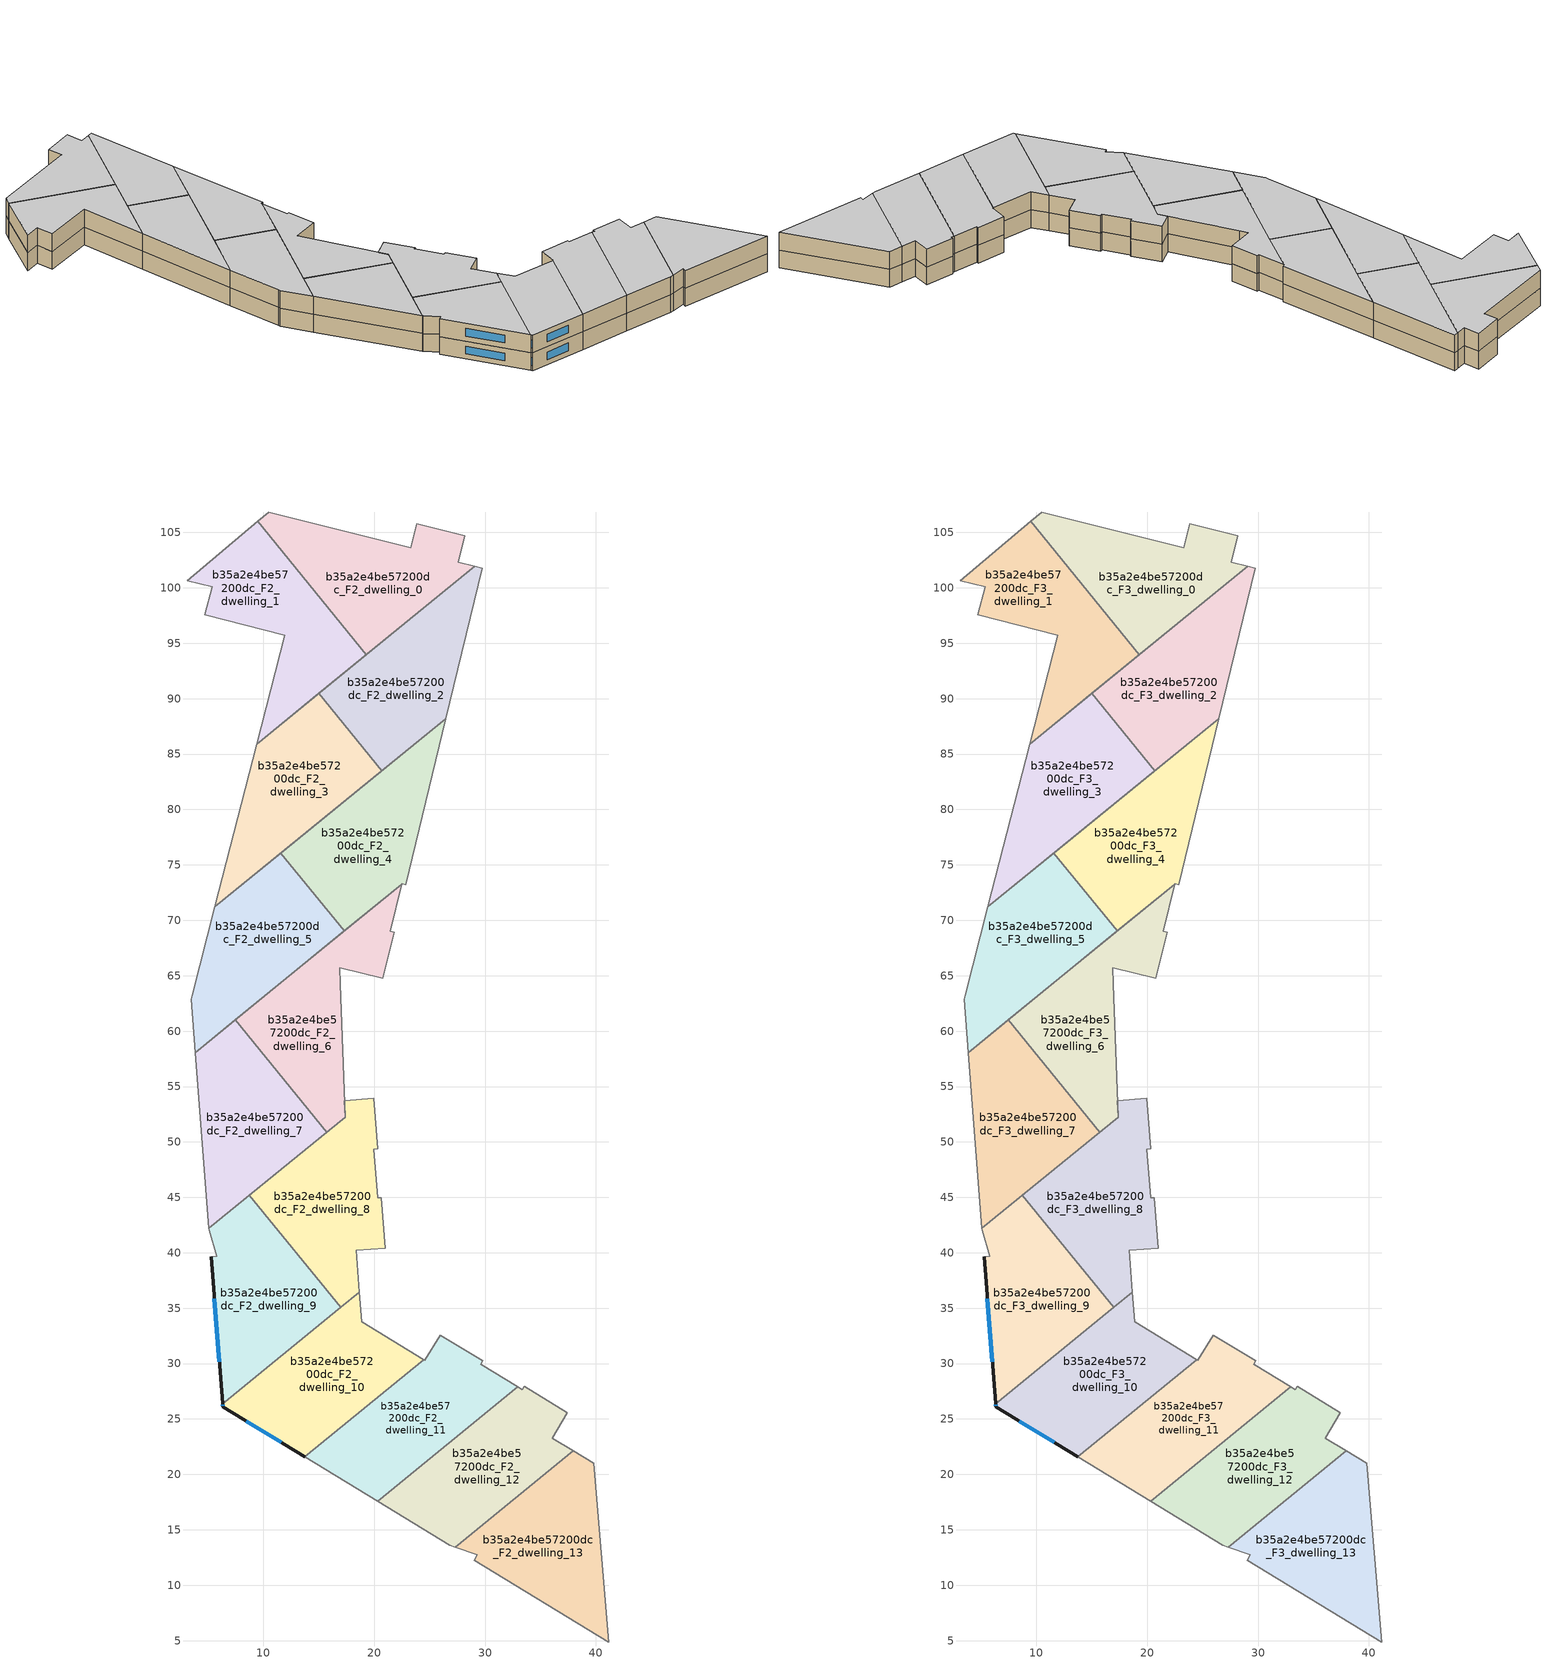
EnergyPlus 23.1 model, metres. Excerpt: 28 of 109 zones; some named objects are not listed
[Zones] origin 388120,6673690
b35a2e4be57200dc_F2_dwelling_0
 floor to b35a2e4be57200dc_F1_dwelling_0 (EU_floor_Construction): 28.17,104.71 27.59,102.3 29.08,101.94 19.3,93.97 9.49,106 10.48,106.84 23.3,103.63 23.82,105.77 z6
 wall adiabatic (EU_wall_Construction): 19.3,93.97 29.08,101.94 27.59,102.3 28.17,104.71 23.82,105.77 23.3,103.63 10.48,106.84 9.49,106 z6:9
 wall to b35a2e4be57200dc_F2_dwelling_1 (EU_wall_Construction): 9.49,106 19.3,93.97 z6:9
b35a2e4be57200dc_F2_dwelling_1
 floor to b35a2e4be57200dc_F1_dwelling_1 (EU_floor_Construction): 9.49,106 19.3,93.97 9.41,85.89 11.93,95.71 4.72,97.56 5.37,100.08 3.15,100.65 z6
 wall adiabatic (EU_wall_Construction): 9.49,106 3.15,100.65 5.37,100.08 4.72,97.56 11.93,95.71 9.41,85.89 19.3,93.97 z6:9
b35a2e4be57200dc_F2_dwelling_10
 floor to b35a2e4be57200dc_F1_dwelling_10 (EU_floor_Construction): 18.66,36.46 18.87,33.78 24.48,30.37 13.73,21.59 6.34,26.1 6.31,26.39 z6
 wall outside (EU_wall_Construction): 6.31,26.39 6.34,26.1 13.73,21.59 z6:9
 wall adiabatic (EU_wall_Construction): 24.48,30.37 18.87,33.78 18.66,36.46 z6:9
 wall to b35a2e4be57200dc_F2_dwelling_11 (EU_wall_Construction): 13.73,21.59 24.48,30.37 z6:9
 wall to b35a2e4be57200dc_F2_dwelling_9 (EU_wall_Construction): 16.99,35.09 6.31,26.39 z6:9
 wall to b35a2e4be57200dc_F2_dwelling_8 (EU_wall_Construction): 18.66,36.46 16.99,35.09 z6:9
 window (EU_Window_Construction): 8.45,24.81 11.62,22.88 / 6.32,26.3 6.33,26.18 z6.86:8.14
b35a2e4be57200dc_F2_dwelling_11
 floor to b35a2e4be57200dc_F1_dwelling_11 (EU_floor_Construction): 29.78,30.24 29.6,29.94 32.96,27.89 20.32,17.58 13.73,21.59 24.48,30.37 24.58,30.3 25.95,32.57 z6
 wall adiabatic (EU_wall_Construction): 32.96,27.89 29.6,29.94 29.78,30.24 25.95,32.57 24.58,30.3 24.48,30.37 / 13.73,21.59 20.32,17.58 z6:9
 wall to b35a2e4be57200dc_F2_dwelling_12 (EU_wall_Construction): 20.32,17.58 32.96,27.89 z6:9
b35a2e4be57200dc_F2_dwelling_12
 floor to b35a2e4be57200dc_F1_dwelling_12 (EU_floor_Construction): 37.43,25.55 36.06,23.28 37.97,22.12 27.32,13.44 26.82,13.61 20.32,17.58 32.96,27.89 33.36,27.64 33.54,27.94 z6
 wall adiabatic (EU_wall_Construction): 37.97,22.12 36.06,23.28 37.43,25.55 33.54,27.94 33.36,27.64 32.96,27.89 / 20.32,17.58 26.82,13.61 27.32,13.44 z6:9
 wall to b35a2e4be57200dc_F2_dwelling_13 (EU_wall_Construction): 27.32,13.44 37.97,22.12 z6:9
b35a2e4be57200dc_F2_dwelling_13
 floor to b35a2e4be57200dc_F1_dwelling_13 (EU_floor_Construction): 39.82,21.01 41.14,4.88 29.03,12.27 29.32,12.74 27.32,13.44 37.97,22.12 z6
 wall adiabatic (EU_wall_Construction): 27.32,13.44 29.32,12.74 29.03,12.27 41.14,4.88 39.82,21.01 37.97,22.12 z6:9
b35a2e4be57200dc_F2_dwelling_2
 floor to b35a2e4be57200dc_F1_dwelling_2 (EU_floor_Construction): 29.76,101.77 26.46,88.2 20.7,83.5 15.01,90.46 29.08,101.94 z6
 wall adiabatic (EU_wall_Construction): 20.7,83.5 26.46,88.2 29.76,101.77 29.08,101.94 15.01,90.46 z6:9
 wall to b35a2e4be57200dc_F2_dwelling_3 (EU_wall_Construction): 15.01,90.46 20.7,83.5 z6:9
b35a2e4be57200dc_F2_dwelling_3
 floor to b35a2e4be57200dc_F1_dwelling_3 (EU_floor_Construction): 15.01,90.46 20.7,83.5 5.62,71.2 9.41,85.89 z6
 wall adiabatic (EU_wall_Construction): 15.01,90.46 9.41,85.89 5.62,71.2 20.7,83.5 z6:9
b35a2e4be57200dc_F2_dwelling_4
 floor to b35a2e4be57200dc_F1_dwelling_4 (EU_floor_Construction): 26.46,88.2 22.83,73.21 22.51,73.29 22.49,73.29 22.48,73.26 17.29,69.03 11.57,76.05 z6
 wall adiabatic (EU_wall_Construction): 17.29,69.03 22.48,73.26 22.49,73.29 22.51,73.29 22.83,73.21 26.46,88.2 11.57,76.05 z6:9
 wall to b35a2e4be57200dc_F2_dwelling_5 (EU_wall_Construction): 11.57,76.05 17.29,69.03 z6:9
b35a2e4be57200dc_F2_dwelling_5
 floor to b35a2e4be57200dc_F1_dwelling_5 (EU_floor_Construction): 11.57,76.05 17.29,69.03 3.84,58.06 3.47,62.87 3.57,63.23 5.62,71.2 z6
 wall adiabatic (EU_wall_Construction): 11.57,76.05 5.62,71.2 3.57,63.23 3.47,62.87 3.84,58.06 17.29,69.03 z6:9
b35a2e4be57200dc_F2_dwelling_6
 floor to b35a2e4be57200dc_F1_dwelling_6 (EU_floor_Construction): 22.48,73.26 21.45,69.02 21.79,68.93 20.78,64.78 16.89,65.72 16.92,64.29 17.37,52.23 15.71,50.88 7.45,61 z6
 wall to b35a2e4be57200dc_F2_dwelling_7 (EU_wall_Construction): 7.45,61 15.71,50.88 z6:9
 wall adiabatic (EU_wall_Construction): 15.71,50.88 17.37,52.23 16.92,64.29 16.89,65.72 20.78,64.78 21.79,68.93 21.45,69.02 22.48,73.26 7.45,61 z6:9
b35a2e4be57200dc_F2_dwelling_7
 floor to b35a2e4be57200dc_F1_dwelling_7 (EU_floor_Construction): 7.45,61 15.71,50.88 5.08,42.21 3.84,58.06 z6
 wall adiabatic (EU_wall_Construction): 7.45,61 3.84,58.06 5.08,42.21 15.71,50.88 z6:9
b35a2e4be57200dc_F2_dwelling_8
 floor to b35a2e4be57200dc_F1_dwelling_8 (EU_floor_Construction): 19.95,53.93 20.31,49.37 19.96,49.34 20.3,44.95 20.65,44.98 21.01,40.42 18.37,40.21 18.66,36.46 16.99,35.09 8.74,45.2 17.37,52.23 17.31,53.73 z6
 wall to b35a2e4be57200dc_F2_dwelling_9 (EU_wall_Construction): 8.74,45.2 16.99,35.09 z6:9
 wall adiabatic (EU_wall_Construction): 18.66,36.46 18.37,40.21 21.01,40.42 20.65,44.98 20.3,44.95 19.96,49.34 20.31,49.37 19.95,53.93 17.31,53.73 17.37,52.23 8.74,45.2 z6:9
b35a2e4be57200dc_F2_dwelling_9
 floor to b35a2e4be57200dc_F1_dwelling_9 (EU_floor_Construction): 8.74,45.2 16.99,35.09 6.31,26.39 5.28,39.66 5.81,39.7 5.09,42.04 5.08,42.21 z6
 wall outside (EU_wall_Construction): 5.28,39.66 6.31,26.39 z6:9
 wall adiabatic (EU_wall_Construction): 8.74,45.2 5.08,42.21 5.09,42.04 5.81,39.7 5.28,39.66 z6:9
 window (EU_Window_Construction): 5.57,35.86 6.02,30.18 z6.86:8.14
b35a2e4be57200dc_F3_dwelling_0
 floor to b35a2e4be57200dc_F2_dwelling_0 (EU_floor_Construction): 28.17,104.71 27.59,102.3 29.08,101.94 19.3,93.97 9.49,106 10.48,106.84 23.3,103.63 23.82,105.77 z9
 wall adiabatic (EU_wall_Construction): 19.3,93.97 29.08,101.94 27.59,102.3 28.17,104.71 23.82,105.77 23.3,103.63 10.48,106.84 9.49,106 z9:12
 wall to b35a2e4be57200dc_F3_dwelling_1 (EU_wall_Construction): 9.49,106 19.3,93.97 z9:12
 ceiling to b35a2e4be57200dc_F4_dwelling_0 (EU_floor_Construction): 29.08,101.94 27.59,102.3 28.17,104.71 23.82,105.77 23.3,103.63 10.48,106.84 9.49,106 19.3,93.97 z12
b35a2e4be57200dc_F3_dwelling_1
 floor to b35a2e4be57200dc_F2_dwelling_1 (EU_floor_Construction): 9.49,106 19.3,93.97 9.41,85.89 11.93,95.71 4.72,97.56 5.37,100.08 3.15,100.65 z9
 wall adiabatic (EU_wall_Construction): 9.49,106 3.15,100.65 5.37,100.08 4.72,97.56 11.93,95.71 9.41,85.89 19.3,93.97 z9:12
 ceiling to b35a2e4be57200dc_F4_dwelling_1 (EU_floor_Construction): 19.3,93.97 9.49,106 3.15,100.65 5.37,100.08 4.72,97.56 11.93,95.71 9.41,85.89 z12
b35a2e4be57200dc_F3_dwelling_10
 floor to b35a2e4be57200dc_F2_dwelling_10 (EU_floor_Construction): 18.66,36.46 18.87,33.78 24.48,30.37 13.73,21.59 6.34,26.1 6.31,26.39 z9
 wall outside (EU_wall_Construction): 6.31,26.39 6.34,26.1 13.73,21.59 z9:12
 wall adiabatic (EU_wall_Construction): 24.48,30.37 18.87,33.78 18.66,36.46 z9:12
 wall to b35a2e4be57200dc_F3_dwelling_11 (EU_wall_Construction): 13.73,21.59 24.48,30.37 z9:12
 wall to b35a2e4be57200dc_F3_dwelling_9 (EU_wall_Construction): 16.99,35.09 6.31,26.39 z9:12
 wall to b35a2e4be57200dc_F3_dwelling_8 (EU_wall_Construction): 18.66,36.46 16.99,35.09 z9:12
 window (EU_Window_Construction): 8.45,24.81 11.62,22.88 / 6.32,26.3 6.33,26.18 z9.86:11.14
 ceiling to b35a2e4be57200dc_F4_dwelling_10 (EU_floor_Construction): 24.48,30.37 18.87,33.78 18.66,36.46 6.31,26.39 6.34,26.1 13.73,21.59 z12
b35a2e4be57200dc_F3_dwelling_11
 floor to b35a2e4be57200dc_F2_dwelling_11 (EU_floor_Construction): 29.78,30.24 29.6,29.94 32.96,27.89 20.32,17.58 13.73,21.59 24.48,30.37 24.58,30.3 25.95,32.57 z9
 wall adiabatic (EU_wall_Construction): 32.96,27.89 29.6,29.94 29.78,30.24 25.95,32.57 24.58,30.3 24.48,30.37 / 13.73,21.59 20.32,17.58 z9:12
 wall to b35a2e4be57200dc_F3_dwelling_12 (EU_wall_Construction): 20.32,17.58 32.96,27.89 z9:12
 ceiling to b35a2e4be57200dc_F4_dwelling_11 (EU_floor_Construction): 32.96,27.89 29.6,29.94 29.78,30.24 25.95,32.57 24.58,30.3 24.48,30.37 13.73,21.59 20.32,17.58 z12
b35a2e4be57200dc_F3_dwelling_12
 floor to b35a2e4be57200dc_F2_dwelling_12 (EU_floor_Construction): 37.43,25.55 36.06,23.28 37.97,22.12 27.32,13.44 26.82,13.61 20.32,17.58 32.96,27.89 33.36,27.64 33.54,27.94 z9
 wall adiabatic (EU_wall_Construction): 37.97,22.12 36.06,23.28 37.43,25.55 33.54,27.94 33.36,27.64 32.96,27.89 / 20.32,17.58 26.82,13.61 27.32,13.44 z9:12
 wall to b35a2e4be57200dc_F3_dwelling_13 (EU_wall_Construction): 27.32,13.44 37.97,22.12 z9:12
 ceiling to b35a2e4be57200dc_F4_dwelling_12 (EU_floor_Construction): 37.97,22.12 36.06,23.28 37.43,25.55 33.54,27.94 33.36,27.64 32.96,27.89 20.32,17.58 26.82,13.61 27.32,13.44 z12
b35a2e4be57200dc_F3_dwelling_13
 floor to b35a2e4be57200dc_F2_dwelling_13 (EU_floor_Construction): 39.82,21.01 41.14,4.88 29.03,12.27 29.32,12.74 27.32,13.44 37.97,22.12 z9
 wall adiabatic (EU_wall_Construction): 27.32,13.44 29.32,12.74 29.03,12.27 41.14,4.88 39.82,21.01 37.97,22.12 z9:12
 ceiling to b35a2e4be57200dc_F4_dwelling_13 (EU_floor_Construction): 41.14,4.88 39.82,21.01 37.97,22.12 27.32,13.44 29.32,12.74 29.03,12.27 z12
b35a2e4be57200dc_F3_dwelling_2
 floor to b35a2e4be57200dc_F2_dwelling_2 (EU_floor_Construction): 29.76,101.77 26.46,88.2 20.7,83.5 15.01,90.46 29.08,101.94 z9
 wall adiabatic (EU_wall_Construction): 20.7,83.5 26.46,88.2 29.76,101.77 29.08,101.94 15.01,90.46 z9:12
 wall to b35a2e4be57200dc_F3_dwelling_3 (EU_wall_Construction): 15.01,90.46 20.7,83.5 z9:12
 ceiling to b35a2e4be57200dc_F4_dwelling_2 (EU_floor_Construction): 26.46,88.2 29.76,101.77 29.08,101.94 15.01,90.46 20.7,83.5 z12
b35a2e4be57200dc_F3_dwelling_3
 floor to b35a2e4be57200dc_F2_dwelling_3 (EU_floor_Construction): 15.01,90.46 20.7,83.5 5.62,71.2 9.41,85.89 z9
 wall adiabatic (EU_wall_Construction): 15.01,90.46 9.41,85.89 5.62,71.2 20.7,83.5 z9:12
 ceiling to b35a2e4be57200dc_F4_dwelling_3 (EU_floor_Construction): 20.7,83.5 15.01,90.46 9.41,85.89 5.62,71.2 z12
b35a2e4be57200dc_F3_dwelling_4
 floor to b35a2e4be57200dc_F2_dwelling_4 (EU_floor_Construction): 26.46,88.2 22.83,73.21 22.51,73.29 22.49,73.29 22.48,73.26 17.29,69.03 11.57,76.05 z9
 wall adiabatic (EU_wall_Construction): 17.29,69.03 22.48,73.26 22.49,73.29 22.51,73.29 22.83,73.21 26.46,88.2 11.57,76.05 z9:12
 wall to b35a2e4be57200dc_F3_dwelling_5 (EU_wall_Construction): 11.57,76.05 17.29,69.03 z9:12
 ceiling to b35a2e4be57200dc_F4_dwelling_4 (EU_floor_Construction): 22.83,73.21 26.46,88.2 11.57,76.05 17.29,69.03 22.48,73.26 22.49,73.29 22.51,73.29 z12
b35a2e4be57200dc_F3_dwelling_5
 floor to b35a2e4be57200dc_F2_dwelling_5 (EU_floor_Construction): 11.57,76.05 17.29,69.03 3.84,58.06 3.47,62.87 3.57,63.23 5.62,71.2 z9
 wall adiabatic (EU_wall_Construction): 11.57,76.05 5.62,71.2 3.57,63.23 3.47,62.87 3.84,58.06 17.29,69.03 z9:12
 ceiling to b35a2e4be57200dc_F4_dwelling_5 (EU_floor_Construction): 17.29,69.03 11.57,76.05 5.62,71.2 3.57,63.23 3.47,62.87 3.84,58.06 z12
b35a2e4be57200dc_F3_dwelling_6
 floor to b35a2e4be57200dc_F2_dwelling_6 (EU_floor_Construction): 22.48,73.26 21.45,69.02 21.79,68.93 20.78,64.78 16.89,65.72 16.92,64.29 17.37,52.23 15.71,50.88 7.45,61 z9
 wall to b35a2e4be57200dc_F3_dwelling_7 (EU_wall_Construction): 7.45,61 15.71,50.88 z9:12
 wall adiabatic (EU_wall_Construction): 15.71,50.88 17.37,52.23 16.92,64.29 16.89,65.72 20.78,64.78 21.79,68.93 21.45,69.02 22.48,73.26 7.45,61 z9:12
 ceiling to b35a2e4be57200dc_F4_dwelling_6 (EU_floor_Construction): 17.37,52.23 16.92,64.29 16.89,65.72 20.78,64.78 21.79,68.93 21.45,69.02 22.48,73.26 7.45,61 15.71,50.88 z12
b35a2e4be57200dc_F3_dwelling_7
 floor to b35a2e4be57200dc_F2_dwelling_7 (EU_floor_Construction): 7.45,61 15.71,50.88 5.08,42.21 3.84,58.06 z9
 wall adiabatic (EU_wall_Construction): 7.45,61 3.84,58.06 5.08,42.21 15.71,50.88 z9:12
 ceiling to b35a2e4be57200dc_F4_dwelling_7 (EU_floor_Construction): 15.71,50.88 7.45,61 3.84,58.06 5.08,42.21 z12
b35a2e4be57200dc_F3_dwelling_8
 floor to b35a2e4be57200dc_F2_dwelling_8 (EU_floor_Construction): 19.95,53.93 20.31,49.37 19.96,49.34 20.3,44.95 20.65,44.98 21.01,40.42 18.37,40.21 18.66,36.46 16.99,35.09 8.74,45.2 17.37,52.23 17.31,53.73 z9
 wall to b35a2e4be57200dc_F3_dwelling_9 (EU_wall_Construction): 8.74,45.2 16.99,35.09 z9:12
 wall adiabatic (EU_wall_Construction): 18.66,36.46 18.37,40.21 21.01,40.42 20.65,44.98 20.3,44.95 19.96,49.34 20.31,49.37 19.95,53.93 17.31,53.73 17.37,52.23 8.74,45.2 z9:12
 ceiling to b35a2e4be57200dc_F4_dwelling_8 (EU_floor_Construction): 18.66,36.46 18.37,40.21 21.01,40.42 20.65,44.98 20.3,44.95 19.96,49.34 20.31,49.37 19.95,53.93 17.31,53.73 17.37,52.23 8.74,45.2 16.99,35.09 z12
b35a2e4be57200dc_F3_dwelling_9
 floor to b35a2e4be57200dc_F2_dwelling_9 (EU_floor_Construction): 8.74,45.2 16.99,35.09 6.31,26.39 5.28,39.66 5.81,39.7 5.09,42.04 5.08,42.21 z9
 wall outside (EU_wall_Construction): 5.28,39.66 6.31,26.39 z9:12
 wall adiabatic (EU_wall_Construction): 8.74,45.2 5.08,42.21 5.09,42.04 5.81,39.7 5.28,39.66 z9:12
 window (EU_Window_Construction): 5.57,35.86 6.02,30.18 z9.86:11.14
 ceiling to b35a2e4be57200dc_F4_dwelling_9 (EU_floor_Construction): 16.99,35.09 8.74,45.2 5.08,42.21 5.09,42.04 5.81,39.7 5.28,39.66 6.31,26.39 z12
[Building]
EU S2 Campaign: North Axis=0; Terrain=City; Solar Distribution=FullExterior
[Site:Location]
Helsinki-Vantaa.AP: Latitude=60.317; Longitude=24.963; Time Zone=2; Elevation=54.6
[SizingPeriod:WeatherFileDays]
AnnualSizingPeriod: Begin Month=1; Begin Day of Month=1; End Month=12; End Day of Month=31; Day of Week for Start Day=Monday; Use Weather File Daylight Saving Period=No; Use Weather File Rain and Snow Indicators=No
[MATERIAL]
EU_InternalMass_Material: Roughness=MediumRough; Thickness=0.1; Conductivity=1; Density=1800; Specific Heat=900; Thermal Absorptance=0.9; Solar Absorptance=0.7; Visible Absorptance=0.7
[MATERIAL:NOMASS] Roughness=MediumRough; Thermal Absorptance=0.9; Solar Absorptance=0.7; Visible Absorptance=0.7
Name | Thermal Resistance
EU_wall_NoMass | 5.91765
EU_floor_NoMass | 6.2875
[WINDOWMATERIAL:SIMPLEGLAZINGSYSTEM]
EU_Window_SimpleGlazing: UFactor=0.994035; Solar Heat Gain Coefficient=0.7; Visible Transmittance=0.7
[CONSTRUCTION]
EU_wall_Construction: EU_wall_NoMass
EU_floor_Construction: EU_floor_NoMass
EU_Window_Construction: EU_Window_SimpleGlazing
EU_InternalMass_Construction: EU_InternalMass_Material
[ZONE] Type=1; Multiplier=1; Ceiling Height=autocalculate; Floor Area=autocalculate; Part of Total Floor Area=Yes
Name | Volume
b35a2e4be57200dc_F2_dwelling_0; b35a2e4be57200dc_F3_dwelling_0 | 360.059
b35a2e4be57200dc_F2_dwelling_1; b35a2e4be57200dc_F3_dwelling_1 | 360.027
b35a2e4be57200dc_F2_dwelling_10; b35a2e4be57200dc_F3_dwelling_10 | 357.148
b35a2e4be57200dc_F2_dwelling_11; b35a2e4be57200dc_F3_dwelling_11 | 362.912
b35a2e4be57200dc_F2_dwelling_12; b35a2e4be57200dc_F3_dwelling_12 | 360.028
b35a2e4be57200dc_F2_dwelling_13; b35a2e4be57200dc_F3_dwelling_13 | 360.017
b35a2e4be57200dc_F2_dwelling_2; b35a2e4be57200dc_F3_dwelling_2 | 360.009
b35a2e4be57200dc_F2_dwelling_3; b35a2e4be57200dc_F3_dwelling_3 | 360.04
b35a2e4be57200dc_F2_dwelling_4; b35a2e4be57200dc_F3_dwelling_4 | 360.151
b35a2e4be57200dc_F2_dwelling_5; b35a2e4be57200dc_F3_dwelling_5 | 360.136
b35a2e4be57200dc_F2_dwelling_6; b35a2e4be57200dc_F3_dwelling_6 | 355.198
b35a2e4be57200dc_F2_dwelling_7; b35a2e4be57200dc_F3_dwelling_7 | 359.908
b35a2e4be57200dc_F2_dwelling_8; b35a2e4be57200dc_F3_dwelling_8 | 364.707
b35a2e4be57200dc_F2_dwelling_9; b35a2e4be57200dc_F3_dwelling_9 | 360.003
[INTERNALMASS] Construction=EU_InternalMass_Construction
Name | Zone or ZoneList | Surface Area
b35a2e4be57200dc_F2_dwelling_0_EU_InternalMass | b35a2e4be57200dc_F2_dwelling_0 | 120.021
b35a2e4be57200dc_F2_dwelling_1_EU_InternalMass | b35a2e4be57200dc_F2_dwelling_1 | 120.007
b35a2e4be57200dc_F2_dwelling_2_EU_InternalMass | b35a2e4be57200dc_F2_dwelling_2 | 120.004
b35a2e4be57200dc_F2_dwelling_3_EU_InternalMass | b35a2e4be57200dc_F2_dwelling_3 | 120.009
b35a2e4be57200dc_F2_dwelling_4_EU_InternalMass | b35a2e4be57200dc_F2_dwelling_4 | 120.053
b35a2e4be57200dc_F2_dwelling_5_EU_InternalMass | b35a2e4be57200dc_F2_dwelling_5 | 120.044
b35a2e4be57200dc_F2_dwelling_6_EU_InternalMass | b35a2e4be57200dc_F2_dwelling_6 | 118.403
b35a2e4be57200dc_F2_dwelling_7_EU_InternalMass | b35a2e4be57200dc_F2_dwelling_7 | 119.973
b35a2e4be57200dc_F2_dwelling_8_EU_InternalMass | b35a2e4be57200dc_F2_dwelling_8 | 121.569
b35a2e4be57200dc_F2_dwelling_9_EU_InternalMass | b35a2e4be57200dc_F2_dwelling_9 | 120.003
b35a2e4be57200dc_F2_dwelling_10_EU_InternalMass | b35a2e4be57200dc_F2_dwelling_10 | 119.05
b35a2e4be57200dc_F2_dwelling_11_EU_InternalMass | b35a2e4be57200dc_F2_dwelling_11 | 120.97
b35a2e4be57200dc_F2_dwelling_12_EU_InternalMass | b35a2e4be57200dc_F2_dwelling_12 | 120.009
b35a2e4be57200dc_F2_dwelling_13_EU_InternalMass | b35a2e4be57200dc_F2_dwelling_13 | 120.006
b35a2e4be57200dc_F3_dwelling_0_EU_InternalMass | b35a2e4be57200dc_F3_dwelling_0 | 120.021
b35a2e4be57200dc_F3_dwelling_1_EU_InternalMass | b35a2e4be57200dc_F3_dwelling_1 | 120.007
b35a2e4be57200dc_F3_dwelling_2_EU_InternalMass | b35a2e4be57200dc_F3_dwelling_2 | 120.004
b35a2e4be57200dc_F3_dwelling_3_EU_InternalMass | b35a2e4be57200dc_F3_dwelling_3 | 120.009
b35a2e4be57200dc_F3_dwelling_4_EU_InternalMass | b35a2e4be57200dc_F3_dwelling_4 | 120.053
b35a2e4be57200dc_F3_dwelling_5_EU_InternalMass | b35a2e4be57200dc_F3_dwelling_5 | 120.044
b35a2e4be57200dc_F3_dwelling_6_EU_InternalMass | b35a2e4be57200dc_F3_dwelling_6 | 118.403
b35a2e4be57200dc_F3_dwelling_7_EU_InternalMass | b35a2e4be57200dc_F3_dwelling_7 | 119.973
b35a2e4be57200dc_F3_dwelling_8_EU_InternalMass | b35a2e4be57200dc_F3_dwelling_8 | 121.569
b35a2e4be57200dc_F3_dwelling_9_EU_InternalMass | b35a2e4be57200dc_F3_dwelling_9 | 120.003
b35a2e4be57200dc_F3_dwelling_10_EU_InternalMass | b35a2e4be57200dc_F3_dwelling_10 | 119.05
b35a2e4be57200dc_F3_dwelling_11_EU_InternalMass | b35a2e4be57200dc_F3_dwelling_11 | 120.97
b35a2e4be57200dc_F3_dwelling_12_EU_InternalMass | b35a2e4be57200dc_F3_dwelling_12 | 120.009
b35a2e4be57200dc_F3_dwelling_13_EU_InternalMass | b35a2e4be57200dc_F3_dwelling_13 | 120.006
[OTHEREQUIPMENT] Fuel Type=Electricity; Design Level Calculation Method=Watts/Area; Power per Zone Floor Area=1; Fraction Latent=0; Fraction Radiant=0; Fraction Lost=0; Carbon Dioxide Generation Rate=0; EndUse Subcategory=EU_Step8_InternalGains
Name | Zone or ZoneList or Space or SpaceList | Schedule
EU_Step8_InternalGain_b35a2e4be57200dc_F2_dwelling_0_f000 | b35a2e4be57200dc_F2_dwelling_0 | EU_Step8_GainSchedule_b35a2e4be57200dc_F2_dwelling_0_f000
EU_Step8_InternalGain_b35a2e4be57200dc_F2_dwelling_1_f000 | b35a2e4be57200dc_F2_dwelling_1 | EU_Step8_GainSchedule_b35a2e4be57200dc_F2_dwelling_1_f000
EU_Step8_InternalGain_b35a2e4be57200dc_F2_dwelling_2_f000 | b35a2e4be57200dc_F2_dwelling_2 | EU_Step8_GainSchedule_b35a2e4be57200dc_F2_dwelling_2_f000
EU_Step8_InternalGain_b35a2e4be57200dc_F2_dwelling_3_f000 | b35a2e4be57200dc_F2_dwelling_3 | EU_Step8_GainSchedule_b35a2e4be57200dc_F2_dwelling_3_f000
EU_Step8_InternalGain_b35a2e4be57200dc_F2_dwelling_4_f000 | b35a2e4be57200dc_F2_dwelling_4 | EU_Step8_GainSchedule_b35a2e4be57200dc_F2_dwelling_4_f000
EU_Step8_InternalGain_b35a2e4be57200dc_F2_dwelling_5_f000 | b35a2e4be57200dc_F2_dwelling_5 | EU_Step8_GainSchedule_b35a2e4be57200dc_F2_dwelling_5_f000
EU_Step8_InternalGain_b35a2e4be57200dc_F2_dwelling_6_f000 | b35a2e4be57200dc_F2_dwelling_6 | EU_Step8_GainSchedule_b35a2e4be57200dc_F2_dwelling_6_f000
EU_Step8_InternalGain_b35a2e4be57200dc_F2_dwelling_7_f000 | b35a2e4be57200dc_F2_dwelling_7 | EU_Step8_GainSchedule_b35a2e4be57200dc_F2_dwelling_7_f000
EU_Step8_InternalGain_b35a2e4be57200dc_F2_dwelling_8_f000 | b35a2e4be57200dc_F2_dwelling_8 | EU_Step8_GainSchedule_b35a2e4be57200dc_F2_dwelling_8_f000
EU_Step8_InternalGain_b35a2e4be57200dc_F2_dwelling_9_f000 | b35a2e4be57200dc_F2_dwelling_9 | EU_Step8_GainSchedule_b35a2e4be57200dc_F2_dwelling_9_f000
EU_Step8_InternalGain_b35a2e4be57200dc_F2_dwelling_10_f000 | b35a2e4be57200dc_F2_dwelling_10 | EU_Step8_GainSchedule_b35a2e4be57200dc_F2_dwelling_10_f000
EU_Step8_InternalGain_b35a2e4be57200dc_F2_dwelling_11_f000 | b35a2e4be57200dc_F2_dwelling_11 | EU_Step8_GainSchedule_b35a2e4be57200dc_F2_dwelling_11_f000
EU_Step8_InternalGain_b35a2e4be57200dc_F2_dwelling_12_f000 | b35a2e4be57200dc_F2_dwelling_12 | EU_Step8_GainSchedule_b35a2e4be57200dc_F2_dwelling_12_f000
EU_Step8_InternalGain_b35a2e4be57200dc_F2_dwelling_13_f000 | b35a2e4be57200dc_F2_dwelling_13 | EU_Step8_GainSchedule_b35a2e4be57200dc_F2_dwelling_13_f000
EU_Step8_InternalGain_b35a2e4be57200dc_F3_dwelling_0_f000 | b35a2e4be57200dc_F3_dwelling_0 | EU_Step8_GainSchedule_b35a2e4be57200dc_F3_dwelling_0_f000
EU_Step8_InternalGain_b35a2e4be57200dc_F3_dwelling_1_f000 | b35a2e4be57200dc_F3_dwelling_1 | EU_Step8_GainSchedule_b35a2e4be57200dc_F3_dwelling_1_f000
EU_Step8_InternalGain_b35a2e4be57200dc_F3_dwelling_2_f000 | b35a2e4be57200dc_F3_dwelling_2 | EU_Step8_GainSchedule_b35a2e4be57200dc_F3_dwelling_2_f000
EU_Step8_InternalGain_b35a2e4be57200dc_F3_dwelling_3_f000 | b35a2e4be57200dc_F3_dwelling_3 | EU_Step8_GainSchedule_b35a2e4be57200dc_F3_dwelling_3_f000
EU_Step8_InternalGain_b35a2e4be57200dc_F3_dwelling_4_f000 | b35a2e4be57200dc_F3_dwelling_4 | EU_Step8_GainSchedule_b35a2e4be57200dc_F3_dwelling_4_f000
EU_Step8_InternalGain_b35a2e4be57200dc_F3_dwelling_5_f000 | b35a2e4be57200dc_F3_dwelling_5 | EU_Step8_GainSchedule_b35a2e4be57200dc_F3_dwelling_5_f000
EU_Step8_InternalGain_b35a2e4be57200dc_F3_dwelling_6_f000 | b35a2e4be57200dc_F3_dwelling_6 | EU_Step8_GainSchedule_b35a2e4be57200dc_F3_dwelling_6_f000
EU_Step8_InternalGain_b35a2e4be57200dc_F3_dwelling_7_f000 | b35a2e4be57200dc_F3_dwelling_7 | EU_Step8_GainSchedule_b35a2e4be57200dc_F3_dwelling_7_f000
EU_Step8_InternalGain_b35a2e4be57200dc_F3_dwelling_8_f000 | b35a2e4be57200dc_F3_dwelling_8 | EU_Step8_GainSchedule_b35a2e4be57200dc_F3_dwelling_8_f000
EU_Step8_InternalGain_b35a2e4be57200dc_F3_dwelling_9_f000 | b35a2e4be57200dc_F3_dwelling_9 | EU_Step8_GainSchedule_b35a2e4be57200dc_F3_dwelling_9_f000
EU_Step8_InternalGain_b35a2e4be57200dc_F3_dwelling_10_f000 | b35a2e4be57200dc_F3_dwelling_10 | EU_Step8_GainSchedule_b35a2e4be57200dc_F3_dwelling_10_f000
EU_Step8_InternalGain_b35a2e4be57200dc_F3_dwelling_11_f000 | b35a2e4be57200dc_F3_dwelling_11 | EU_Step8_GainSchedule_b35a2e4be57200dc_F3_dwelling_11_f000
EU_Step8_InternalGain_b35a2e4be57200dc_F3_dwelling_12_f000 | b35a2e4be57200dc_F3_dwelling_12 | EU_Step8_GainSchedule_b35a2e4be57200dc_F3_dwelling_12_f000
EU_Step8_InternalGain_b35a2e4be57200dc_F3_dwelling_13_f000 | b35a2e4be57200dc_F3_dwelling_13 | EU_Step8_GainSchedule_b35a2e4be57200dc_F3_dwelling_13_f000
[ZONEVENTILATION:DESIGNFLOWRATE] Schedule=EU_AlwaysOn; Design Flow Rate Calculation Method=AirChanges/Hour; Air Changes per Hour=0.596421; Ventilation Type=Natural; Fan Pressure Rise=0; Fan Total Efficiency=1; Constant Term Coefficient=1; Temperature Term Coefficient=0; Velocity Term Coefficient=0; Velocity Squared Term Coefficient=0; Minimum Indoor Temperature=-100; Maximum Indoor Temperature=100; Delta Temperature=-100; Minimum Outdoor Temperature=-100; Maximum Outdoor Temperature=100; Maximum Wind Speed=40
Name | Zone or ZoneList or Space or SpaceList
EU_ConstantAir_b35a2e4be57200dc_F2_dwelling_0 | b35a2e4be57200dc_F2_dwelling_0
EU_ConstantAir_b35a2e4be57200dc_F2_dwelling_1 | b35a2e4be57200dc_F2_dwelling_1
EU_ConstantAir_b35a2e4be57200dc_F2_dwelling_2 | b35a2e4be57200dc_F2_dwelling_2
EU_ConstantAir_b35a2e4be57200dc_F2_dwelling_3 | b35a2e4be57200dc_F2_dwelling_3
EU_ConstantAir_b35a2e4be57200dc_F2_dwelling_4 | b35a2e4be57200dc_F2_dwelling_4
EU_ConstantAir_b35a2e4be57200dc_F2_dwelling_5 | b35a2e4be57200dc_F2_dwelling_5
EU_ConstantAir_b35a2e4be57200dc_F2_dwelling_6 | b35a2e4be57200dc_F2_dwelling_6
EU_ConstantAir_b35a2e4be57200dc_F2_dwelling_7 | b35a2e4be57200dc_F2_dwelling_7
EU_ConstantAir_b35a2e4be57200dc_F2_dwelling_8 | b35a2e4be57200dc_F2_dwelling_8
EU_ConstantAir_b35a2e4be57200dc_F2_dwelling_9 | b35a2e4be57200dc_F2_dwelling_9
EU_ConstantAir_b35a2e4be57200dc_F2_dwelling_10 | b35a2e4be57200dc_F2_dwelling_10
EU_ConstantAir_b35a2e4be57200dc_F2_dwelling_11 | b35a2e4be57200dc_F2_dwelling_11
EU_ConstantAir_b35a2e4be57200dc_F2_dwelling_12 | b35a2e4be57200dc_F2_dwelling_12
EU_ConstantAir_b35a2e4be57200dc_F2_dwelling_13 | b35a2e4be57200dc_F2_dwelling_13
EU_ConstantAir_b35a2e4be57200dc_F3_dwelling_0 | b35a2e4be57200dc_F3_dwelling_0
EU_ConstantAir_b35a2e4be57200dc_F3_dwelling_1 | b35a2e4be57200dc_F3_dwelling_1
EU_ConstantAir_b35a2e4be57200dc_F3_dwelling_2 | b35a2e4be57200dc_F3_dwelling_2
EU_ConstantAir_b35a2e4be57200dc_F3_dwelling_3 | b35a2e4be57200dc_F3_dwelling_3
EU_ConstantAir_b35a2e4be57200dc_F3_dwelling_4 | b35a2e4be57200dc_F3_dwelling_4
EU_ConstantAir_b35a2e4be57200dc_F3_dwelling_5 | b35a2e4be57200dc_F3_dwelling_5
EU_ConstantAir_b35a2e4be57200dc_F3_dwelling_6 | b35a2e4be57200dc_F3_dwelling_6
EU_ConstantAir_b35a2e4be57200dc_F3_dwelling_7 | b35a2e4be57200dc_F3_dwelling_7
EU_ConstantAir_b35a2e4be57200dc_F3_dwelling_8 | b35a2e4be57200dc_F3_dwelling_8
EU_ConstantAir_b35a2e4be57200dc_F3_dwelling_9 | b35a2e4be57200dc_F3_dwelling_9
EU_ConstantAir_b35a2e4be57200dc_F3_dwelling_10 | b35a2e4be57200dc_F3_dwelling_10
EU_ConstantAir_b35a2e4be57200dc_F3_dwelling_11 | b35a2e4be57200dc_F3_dwelling_11
EU_ConstantAir_b35a2e4be57200dc_F3_dwelling_12 | b35a2e4be57200dc_F3_dwelling_12
EU_ConstantAir_b35a2e4be57200dc_F3_dwelling_13 | b35a2e4be57200dc_F3_dwelling_13
[HVACTEMPLATE:ZONE:IDEALLOADSAIRSYSTEM] System Availability Schedule=EU_AlwaysOn; Maximum Heating Supply Air Temperature=50; Minimum Cooling Supply Air Temperature=13; Maximum Heating Supply Air Humidity Ratio=0.0156; Minimum Cooling Supply Air Humidity Ratio=0.0077; Heating Limit=NoLimit; Cooling Limit=NoLimit; Heating Availability Schedule=EU_AlwaysOn; Cooling Availability Schedule=EU_CoolingOff; Dehumidification Control Type=ConstantSensibleHeatRatio; Cooling Sensible Heat Ratio=0.7; Dehumidification Setpoint=60; Humidification Control Type=None; Humidification Setpoint=30; Outdoor Air Method=None; Outdoor Air Flow Rate per Person=0.00944; Outdoor Air Flow Rate per Zone Floor Area=0; Outdoor Air Flow Rate per Zone=0; Demand Controlled Ventilation Type=None; Outdoor Air Economizer Type=NoEconomizer; Heat Recovery Type=None; Sensible Heat Recovery Effectiveness=0.7; Latent Heat Recovery Effectiveness=0.65
Name | Template Thermostat
b35a2e4be57200dc_F2_dwelling_0 | EU_HeatOnly_b35a2e4be57200dc_F2_dwelling_0
b35a2e4be57200dc_F2_dwelling_1 | EU_HeatOnly_b35a2e4be57200dc_F2_dwelling_1
b35a2e4be57200dc_F2_dwelling_2 | EU_HeatOnly_b35a2e4be57200dc_F2_dwelling_2
b35a2e4be57200dc_F2_dwelling_3 | EU_HeatOnly_b35a2e4be57200dc_F2_dwelling_3
b35a2e4be57200dc_F2_dwelling_4 | EU_HeatOnly_b35a2e4be57200dc_F2_dwelling_4
b35a2e4be57200dc_F2_dwelling_5 | EU_HeatOnly_b35a2e4be57200dc_F2_dwelling_5
b35a2e4be57200dc_F2_dwelling_6 | EU_HeatOnly_b35a2e4be57200dc_F2_dwelling_6
b35a2e4be57200dc_F2_dwelling_7 | EU_HeatOnly_b35a2e4be57200dc_F2_dwelling_7
b35a2e4be57200dc_F2_dwelling_8 | EU_HeatOnly_b35a2e4be57200dc_F2_dwelling_8
b35a2e4be57200dc_F2_dwelling_9 | EU_HeatOnly_b35a2e4be57200dc_F2_dwelling_9
b35a2e4be57200dc_F2_dwelling_10 | EU_HeatOnly_b35a2e4be57200dc_F2_dwelling_10
b35a2e4be57200dc_F2_dwelling_11 | EU_HeatOnly_b35a2e4be57200dc_F2_dwelling_11
b35a2e4be57200dc_F2_dwelling_12 | EU_HeatOnly_b35a2e4be57200dc_F2_dwelling_12
b35a2e4be57200dc_F2_dwelling_13 | EU_HeatOnly_b35a2e4be57200dc_F2_dwelling_13
b35a2e4be57200dc_F3_dwelling_0 | EU_HeatOnly_b35a2e4be57200dc_F3_dwelling_0
b35a2e4be57200dc_F3_dwelling_1 | EU_HeatOnly_b35a2e4be57200dc_F3_dwelling_1
b35a2e4be57200dc_F3_dwelling_2 | EU_HeatOnly_b35a2e4be57200dc_F3_dwelling_2
b35a2e4be57200dc_F3_dwelling_3 | EU_HeatOnly_b35a2e4be57200dc_F3_dwelling_3
b35a2e4be57200dc_F3_dwelling_4 | EU_HeatOnly_b35a2e4be57200dc_F3_dwelling_4
b35a2e4be57200dc_F3_dwelling_5 | EU_HeatOnly_b35a2e4be57200dc_F3_dwelling_5
b35a2e4be57200dc_F3_dwelling_6 | EU_HeatOnly_b35a2e4be57200dc_F3_dwelling_6
b35a2e4be57200dc_F3_dwelling_7 | EU_HeatOnly_b35a2e4be57200dc_F3_dwelling_7
b35a2e4be57200dc_F3_dwelling_8 | EU_HeatOnly_b35a2e4be57200dc_F3_dwelling_8
b35a2e4be57200dc_F3_dwelling_9 | EU_HeatOnly_b35a2e4be57200dc_F3_dwelling_9
b35a2e4be57200dc_F3_dwelling_10 | EU_HeatOnly_b35a2e4be57200dc_F3_dwelling_10
b35a2e4be57200dc_F3_dwelling_11 | EU_HeatOnly_b35a2e4be57200dc_F3_dwelling_11
b35a2e4be57200dc_F3_dwelling_12 | EU_HeatOnly_b35a2e4be57200dc_F3_dwelling_12
b35a2e4be57200dc_F3_dwelling_13 | EU_HeatOnly_b35a2e4be57200dc_F3_dwelling_13
[SIZING:ZONE] Zone Cooling Design Supply Air Temperature Input Method=SupplyAirTemperature; Zone Cooling Design Supply Air Temperature=13; Zone Heating Design Supply Air Temperature Input Method=SupplyAirTemperature; Zone Heating Design Supply Air Temperature=50; Zone Cooling Design Supply Air Humidity Ratio=0.008; Zone Heating Design Supply Air Humidity Ratio=0.008; Cooling Design Air Flow Method=DesignDay; Cooling Design Air Flow Rate=0; Cooling Minimum Air Flow per Zone Floor Area=0.000762; Cooling Minimum Air Flow=0; Cooling Minimum Air Flow Fraction=0.2; Heating Design Air Flow Method=DesignDay; Heating Design Air Flow Rate=0; Heating Maximum Air Flow per Zone Floor Area=0.002032; Heating Maximum Air Flow=0.141576; Heating Maximum Air Flow Fraction=0.3; Account for Dedicated Outdoor Air System=No; Dedicated Outdoor Air System Control Strategy=NeutralSupplyAir; Dedicated Outdoor Air Low Setpoint Temperature for Design=autosize; Dedicated Outdoor Air High Setpoint Temperature for Design=autosize; Zone Load Sizing Method=Sensible Load Only No Latent Load; Zone Latent Cooling Design Supply Air Humidity Ratio Input Method=HumidityRatioDifference; Zone Cooling Design Supply Air Humidity Ratio Difference=0.005; Zone Latent Heating Design Supply Air Humidity Ratio Input Method=HumidityRatioDifference; Zone Humidification Design Supply Air Humidity Ratio Difference=0.005
b35a2e4be57200dc_F2_dwelling_0; b35a2e4be57200dc_F2_dwelling_1; b35a2e4be57200dc_F2_dwelling_2; b35a2e4be57200dc_F2_dwelling_3; b35a2e4be57200dc_F2_dwelling_4; b35a2e4be57200dc_F2_dwelling_5; b35a2e4be57200dc_F2_dwelling_6; b35a2e4be57200dc_F2_dwelling_7; b35a2e4be57200dc_F2_dwelling_8; b35a2e4be57200dc_F2_dwelling_9; b35a2e4be57200dc_F2_dwelling_10; b35a2e4be57200dc_F2_dwelling_11; b35a2e4be57200dc_F2_dwelling_12; b35a2e4be57200dc_F2_dwelling_13; b35a2e4be57200dc_F3_dwelling_0; b35a2e4be57200dc_F3_dwelling_1; b35a2e4be57200dc_F3_dwelling_2; b35a2e4be57200dc_F3_dwelling_3; b35a2e4be57200dc_F3_dwelling_4; b35a2e4be57200dc_F3_dwelling_5; b35a2e4be57200dc_F3_dwelling_6; b35a2e4be57200dc_F3_dwelling_7; b35a2e4be57200dc_F3_dwelling_8; b35a2e4be57200dc_F3_dwelling_9; b35a2e4be57200dc_F3_dwelling_10; b35a2e4be57200dc_F3_dwelling_11; b35a2e4be57200dc_F3_dwelling_12; b35a2e4be57200dc_F3_dwelling_13
[SCHEDULE:CONSTANT]
Name | Hourly Value
EU_AlwaysOn | 1
EU_CoolingOff | 0
[SCHEDULE:FILE] Column Number=1; Rows to Skip at Top=0; Number of Hours of Data=8760; Column Separator=Comma; Interpolate to Timestep=No; Minutes per Item=60; Adjust Schedule for Daylight Savings=Yes
Name | File
EU_Step8_GainSchedule_b35a2e4be57200dc_F2_dwelling_0_f000 | ../../schedules/b35a2e4be57200dc/b35a2e4be57200dc_F2_dwelling_0_f000_gain.csv
EU_Step8_GainSchedule_b35a2e4be57200dc_F2_dwelling_1_f000 | ../../schedules/b35a2e4be57200dc/b35a2e4be57200dc_F2_dwelling_1_f000_gain.csv
EU_Step8_GainSchedule_b35a2e4be57200dc_F2_dwelling_2_f000 | ../../schedules/b35a2e4be57200dc/b35a2e4be57200dc_F2_dwelling_2_f000_gain.csv
EU_Step8_GainSchedule_b35a2e4be57200dc_F2_dwelling_3_f000 | ../../schedules/b35a2e4be57200dc/b35a2e4be57200dc_F2_dwelling_3_f000_gain.csv
EU_Step8_GainSchedule_b35a2e4be57200dc_F2_dwelling_4_f000 | ../../schedules/b35a2e4be57200dc/b35a2e4be57200dc_F2_dwelling_4_f000_gain.csv
EU_Step8_GainSchedule_b35a2e4be57200dc_F2_dwelling_5_f000 | ../../schedules/b35a2e4be57200dc/b35a2e4be57200dc_F2_dwelling_5_f000_gain.csv
EU_Step8_GainSchedule_b35a2e4be57200dc_F2_dwelling_6_f000 | ../../schedules/b35a2e4be57200dc/b35a2e4be57200dc_F2_dwelling_6_f000_gain.csv
EU_Step8_GainSchedule_b35a2e4be57200dc_F2_dwelling_7_f000 | ../../schedules/b35a2e4be57200dc/b35a2e4be57200dc_F2_dwelling_7_f000_gain.csv
EU_Step8_GainSchedule_b35a2e4be57200dc_F2_dwelling_8_f000 | ../../schedules/b35a2e4be57200dc/b35a2e4be57200dc_F2_dwelling_8_f000_gain.csv
EU_Step8_GainSchedule_b35a2e4be57200dc_F2_dwelling_9_f000 | ../../schedules/b35a2e4be57200dc/b35a2e4be57200dc_F2_dwelling_9_f000_gain.csv
EU_Step8_GainSchedule_b35a2e4be57200dc_F2_dwelling_10_f000 | ../../schedules/b35a2e4be57200dc/b35a2e4be57200dc_F2_dwelling_10_f000_gain.csv
EU_Step8_GainSchedule_b35a2e4be57200dc_F2_dwelling_11_f000 | ../../schedules/b35a2e4be57200dc/b35a2e4be57200dc_F2_dwelling_11_f000_gain.csv
EU_Step8_GainSchedule_b35a2e4be57200dc_F2_dwelling_12_f000 | ../../schedules/b35a2e4be57200dc/b35a2e4be57200dc_F2_dwelling_12_f000_gain.csv
EU_Step8_GainSchedule_b35a2e4be57200dc_F2_dwelling_13_f000 | ../../schedules/b35a2e4be57200dc/b35a2e4be57200dc_F2_dwelling_13_f000_gain.csv
EU_Step8_GainSchedule_b35a2e4be57200dc_F3_dwelling_0_f000 | ../../schedules/b35a2e4be57200dc/b35a2e4be57200dc_F3_dwelling_0_f000_gain.csv
EU_Step8_GainSchedule_b35a2e4be57200dc_F3_dwelling_1_f000 | ../../schedules/b35a2e4be57200dc/b35a2e4be57200dc_F3_dwelling_1_f000_gain.csv
EU_Step8_GainSchedule_b35a2e4be57200dc_F3_dwelling_2_f000 | ../../schedules/b35a2e4be57200dc/b35a2e4be57200dc_F3_dwelling_2_f000_gain.csv
EU_Step8_GainSchedule_b35a2e4be57200dc_F3_dwelling_3_f000 | ../../schedules/b35a2e4be57200dc/b35a2e4be57200dc_F3_dwelling_3_f000_gain.csv
EU_Step8_GainSchedule_b35a2e4be57200dc_F3_dwelling_4_f000 | ../../schedules/b35a2e4be57200dc/b35a2e4be57200dc_F3_dwelling_4_f000_gain.csv
EU_Step8_GainSchedule_b35a2e4be57200dc_F3_dwelling_5_f000 | ../../schedules/b35a2e4be57200dc/b35a2e4be57200dc_F3_dwelling_5_f000_gain.csv
EU_Step8_GainSchedule_b35a2e4be57200dc_F3_dwelling_6_f000 | ../../schedules/b35a2e4be57200dc/b35a2e4be57200dc_F3_dwelling_6_f000_gain.csv
EU_Step8_GainSchedule_b35a2e4be57200dc_F3_dwelling_7_f000 | ../../schedules/b35a2e4be57200dc/b35a2e4be57200dc_F3_dwelling_7_f000_gain.csv
EU_Step8_GainSchedule_b35a2e4be57200dc_F3_dwelling_8_f000 | ../../schedules/b35a2e4be57200dc/b35a2e4be57200dc_F3_dwelling_8_f000_gain.csv
EU_Step8_GainSchedule_b35a2e4be57200dc_F3_dwelling_9_f000 | ../../schedules/b35a2e4be57200dc/b35a2e4be57200dc_F3_dwelling_9_f000_gain.csv
EU_Step8_GainSchedule_b35a2e4be57200dc_F3_dwelling_10_f000 | ../../schedules/b35a2e4be57200dc/b35a2e4be57200dc_F3_dwelling_10_f000_gain.csv
EU_Step8_GainSchedule_b35a2e4be57200dc_F3_dwelling_11_f000 | ../../schedules/b35a2e4be57200dc/b35a2e4be57200dc_F3_dwelling_11_f000_gain.csv
EU_Step8_GainSchedule_b35a2e4be57200dc_F3_dwelling_12_f000 | ../../schedules/b35a2e4be57200dc/b35a2e4be57200dc_F3_dwelling_12_f000_gain.csv
EU_Step8_GainSchedule_b35a2e4be57200dc_F3_dwelling_13_f000 | ../../schedules/b35a2e4be57200dc/b35a2e4be57200dc_F3_dwelling_13_f000_gain.csv
